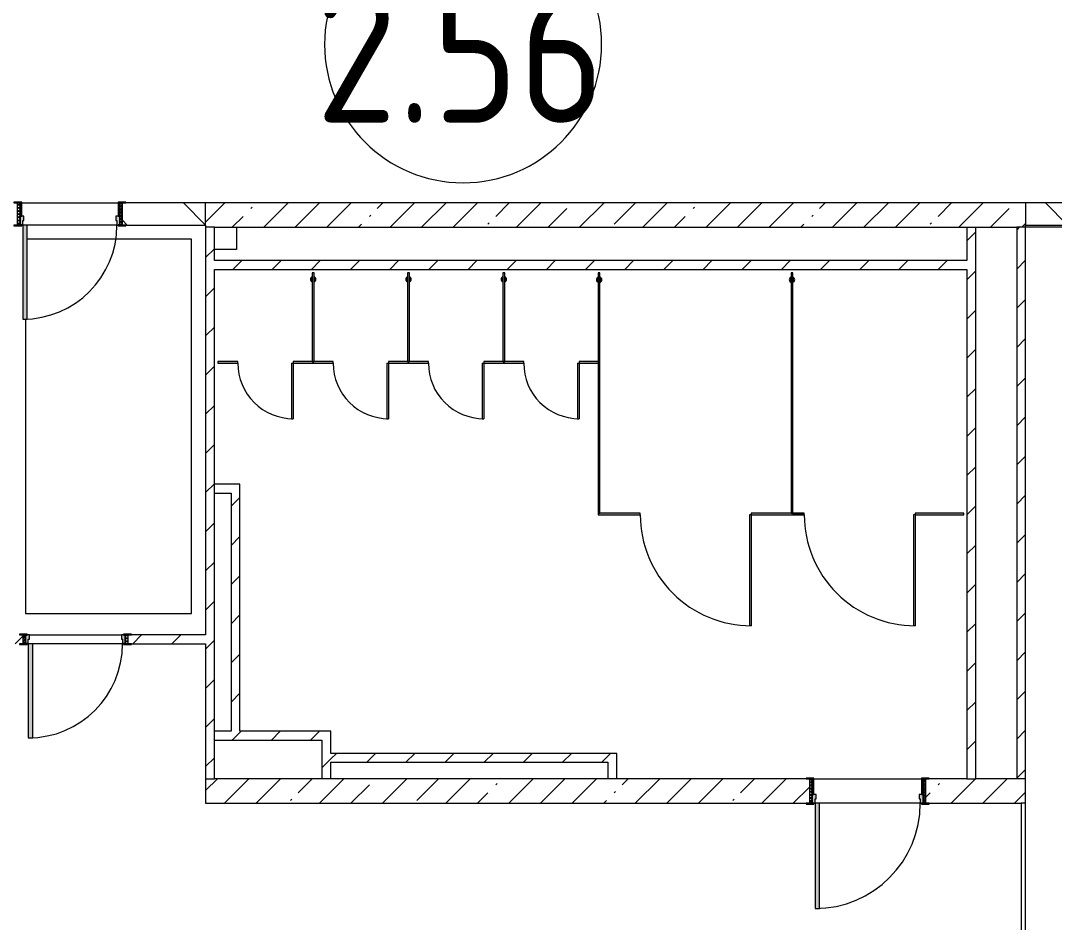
# Model space of a CAD drawing. Header units: millimetres. Extents: x 11693 to 241752, y -8553 to 29926.
# Drawn here: x 200001 to 209329, y 4105 to 12246 of the extents above; entities that cross this region are included whole.
import ezdxf

# ---------------------------------------------------------------- set-up
doc = ezdxf.new("R2010")
doc.units = ezdxf.units.MM
for name, color, linetype, lineweight in [('A-AREA-IDEN', 7, 'Continuous', 9), ('A-DETL', 7, 'Continuous', 5), ('A-DOOR-6', 7, 'Continuous', 5), ('A-GENM-2', 7, 'Continuous', 5), ('A-WALL-2', 7, 'Continuous', 9), ('I-WALL-3', 7, 'Continuous', 5)]:
    doc.layers.add(name, color=color, linetype=linetype, lineweight=lineweight)
for name, color, linetype, lineweight, true_color in [('A-DOOR-2', 7, 'Continuous', 5, 0xaaaaaa), ('A-DOOR-3', 7, 'Continuous', 5, 0xe2e2e2), ('A-DOOR-FRAM-2', 7, 'Continuous', 5, 0xe2e2e2), ('A-DOOR-FRAM-3', 7, 'Continuous', 5, 0xaaaaaa), ('A-FLOR-1', 7, 'Continuous', 5, 0xaaaaaa), ('A-GENM-4', 7, 'Continuous', 5, 0xe2ddcd)]:
    doc.layers.add(name, color=color, linetype=linetype, lineweight=lineweight, true_color=true_color)
doc.styles.add('GOST Common_3', font='GOST_Common.ttf', dxfattribs={"width": 0.9, "height": 1250})
pattern_1 = [(45, (89739.81, 0), (-176.7767, 176.7767), [])]
pattern_2 = [(45, (89739.8, 0), (-285.1231, 285.1231), []), (45, (90024.94, 0), (-285.1231, 285.1231), [504.031, -100.806, 16.764, -84.042])]

# ---------------------------------------------------------------- blocks, each defined once
blk = doc.blocks.new('110_Дверь_СКБ_1Ст_Внутренняя1 - Д-7а_л__950x2100h_Туалет-V103-Общий план 2 этажа с размещением фрагментов 2_1-2_7')
at = {"layer": 'A-DOOR-2'}
h = blk.add_hatch(dxfattribs=at)
h.set_pattern_fill('FP_94', color=256, style=0, pattern_type=2)
h.set_pattern_definition([(135, (1776.41, 174.685), (-14.14214, -14.14214), []), (225, (1776.41, 174.685), (14.14214, -14.14214), [])])
h.paths.add_polyline_path([(537.5, 110), (512.5, 110), (512.5, -110), (537.5, -110)])
at = {"layer": 'A-DOOR-3'}
h = blk.add_hatch(color=256, dxfattribs=at)
h.paths.add_polyline_path([(487.5, 110), (487.5, 70), (477.5, 70), (477.5, 30), (512.5, 30), (512.5, 110)])
h.paths.add_polyline_path([(-462.5, 110), (-487.5, 110), (-487.5, 30), (-452.5, 30), (-452.5, 70), (-462.5, 70)])
at = {"layer": 'A-DOOR-FRAM-2'}
for points in [[(447.5, 1060), (447.5, 110), (487.5, 110), (487.5, 1060)], [(-542.5, 118), (-542.5, 110), (-472.5, 110), (-472.5, 118)], [(567.5, 118), (497.5, 118), (497.5, 110), (567.5, 110)], [(-472.5, 30), (-487.5, 30), (-487.5, -110), (-472.5, -110)], [(512.5, 30), (497.5, 30), (497.5, -110), (512.5, -110)], [(-542.5, -110), (-542.5, -118), (-472.5, -118), (-472.5, -110)], [(567.5, -110), (497.5, -110), (497.5, -118), (567.5, -118)]]:
    blk.add_hatch(color=256, dxfattribs=at).paths.add_polyline_path(points)
at = {"layer": 'A-DOOR-FRAM-3'}
h = blk.add_hatch(dxfattribs=at)
h.set_pattern_fill('FP_95', color=256, style=0, pattern_type=2)
h.set_pattern_definition([(45, (-346.384, 174.685), (-14.1421, 14.1421), []), (135, (-346.384, 174.685), (-14.1421, -14.1421), [])])
h.paths.add_polyline_path([(-487.5, 110), (-512.5, 110), (-512.5, -110), (-487.5, -110)])
at = {"layer": 'A-DOOR-2'}
for p, q in [((487.5, 1060), (447.5, 1060)), ((447.5, 1060), (447.5, 110)), ((487.5, 110), (487.5, 1060)), ((447.5, 110), (487.5, 110))]:
    blk.add_line(p, q, dxfattribs=at)
blk.add_arc((487.5, 110), 950, 90, 180, dxfattribs=at)
at = {"layer": 'A-DOOR-FRAM-3'}
for p, q in [((-472.5, 118), (-542.5, 118)), ((-542.5, 118), (-542.5, 110)), ((-542.5, 110), (-472.5, 110)), ((-487.5, 110), (-512.5, 110)), ((-512.5, 110), (-512.5, -110)), ((-462.5, 110), (-487.5, 110)), ((-487.5, 110), (-487.5, 30)), ((-487.5, -110), (-487.5, 110)), ((-472.5, 110), (-487.5, 110)), ((-487.5, 110), (-487.5, 109)), ((-487.5, 109), (-472.5, 109)), ((-472.5, 110), (-472.5, 118)), ((-472.5, 109), (-472.5, 110)), ((-462.5, 70), (-462.5, 110)), ((487.5, 110), (487.5, 70)), ((512.5, 110), (487.5, 110)), ((567.5, 118), (497.5, 118)), ((497.5, 118), (497.5, 110)), ((512.5, 110), (497.5, 110)), ((497.5, 110), (497.5, 109)), ((497.5, 110), (567.5, 110)), ((497.5, 109), (512.5, 109)), ((512.5, 30), (512.5, 110)), ((537.5, 110), (512.5, 110)), ((512.5, 110), (512.5, -110)), ((512.5, 109), (512.5, 110)), ((537.5, -110), (537.5, 110)), ((567.5, 110), (567.5, 118)), ((-487.5, 30), (-452.5, 30)), ((-472.5, 30), (-487.5, 30)), ((-487.5, 30), (-487.5, -110)), ((-472.5, -110), (-472.5, 30)), ((-452.5, 70), (-462.5, 70)), ((-452.5, 30), (-452.5, 70)), ((487.5, 70), (477.5, 70)), ((477.5, 70), (477.5, 30)), ((477.5, 30), (512.5, 30)), ((512.5, 30), (497.5, 30)), ((497.5, 30), (497.5, -110)), ((512.5, -110), (512.5, 30)), ((-472.5, -110), (-542.5, -110)), ((-542.5, -110), (-542.5, -118)), ((-542.5, -118), (-472.5, -118)), ((-512.5, -110), (-487.5, -110)), ((-487.5, -110), (-472.5, -110)), ((-472.5, -118), (-472.5, -110)), ((497.5, -110), (512.5, -110)), ((567.5, -110), (497.5, -110)), ((497.5, -110), (497.5, -118)), ((497.5, -118), (567.5, -118)), ((512.5, -110), (537.5, -110)), ((567.5, -118), (567.5, -110))]:
    blk.add_line(p, q, dxfattribs=at)
blk = doc.blocks.new('110_Дверь_СКБ_1Ст_Внутренняя1 - Д-8 950x2100h_охрана-V54-Общий план 2 этажа с размещением фрагментов 2_1-2_7')
at = {"layer": 'A-DOOR-2'}
h = blk.add_hatch(dxfattribs=at)
h.set_pattern_fill('FP_62', color=256, style=0, pattern_type=2)
h.set_pattern_definition([(135, (1826.41, 164.685), (-14.14214, -14.14214), []), (225, (1826.41, 164.685), (14.14214, -14.14214), [])])
h.paths.add_polyline_path([(487.5, 100), (462.5, 100), (462.5, -100), (487.5, -100)])
at = {"layer": 'A-DOOR-3'}
h = blk.add_hatch(color=256, dxfattribs=at)
h.paths.add_polyline_path([(437.5, 100), (437.5, 60), (427.5, 60), (427.5, 20), (462.5, 20), (462.5, 100)])
h.paths.add_polyline_path([(-412.5, 100), (-437.5, 100), (-437.5, 20), (-402.5, 20), (-402.5, 60), (-412.5, 60)])
at = {"layer": 'A-DOOR-FRAM-2'}
for points in [[(397.5, 950), (397.5, 100), (437.5, 100), (437.5, 950)], [(-492.5, 108), (-492.5, 100), (-422.5, 100), (-422.5, 108)], [(517.5, 108), (447.5, 108), (447.5, 100), (517.5, 100)], [(-422.5, 20), (-437.5, 20), (-437.5, -100), (-422.5, -100)], [(462.5, 20), (447.5, 20), (447.5, -100), (462.5, -100)], [(-492.5, -100), (-492.5, -108), (-422.5, -108), (-422.5, -100)], [(447.5, -100), (447.5, -108), (517.5, -108), (517.5, -100)]]:
    blk.add_hatch(color=256, dxfattribs=at).paths.add_polyline_path(points)
at = {"layer": 'A-DOOR-FRAM-3'}
h = blk.add_hatch(dxfattribs=at)
h.set_pattern_fill('FP_63', color=256, style=0, pattern_type=2)
h.set_pattern_definition([(45, (-296.384, 164.685), (-14.1421, 14.1421), []), (135, (-296.384, 164.685), (-14.1421, -14.1421), [])])
h.paths.add_polyline_path([(-437.5, 100), (-462.5, 100), (-462.5, -100), (-437.5, -100)])
at = {"layer": 'A-DOOR-2'}
for p, q in [((437.5, 950), (397.5, 950)), ((397.5, 950), (397.5, 100)), ((437.5, 100), (437.5, 950)), ((397.5, 100), (437.5, 100))]:
    blk.add_line(p, q, dxfattribs=at)
blk.add_arc((437.5, 100), 850, 90, 180, dxfattribs=at)
at = {"layer": 'A-DOOR-FRAM-3'}
for p, q in [((-422.5, 108), (-492.5, 108)), ((-492.5, 108), (-492.5, 100)), ((-492.5, 100), (-422.5, 100)), ((-437.5, 100), (-462.5, 100)), ((-462.5, 100), (-462.5, -100)), ((-412.5, 100), (-437.5, 100)), ((-437.5, 100), (-437.5, 20)), ((-437.5, -100), (-437.5, 100)), ((-422.5, 100), (-437.5, 100)), ((-437.5, 100), (-437.5, 99)), ((-437.5, 99), (-422.5, 99)), ((-422.5, 100), (-422.5, 108)), ((-422.5, 99), (-422.5, 100)), ((-412.5, 60), (-412.5, 100)), ((437.5, 100), (437.5, 60)), ((462.5, 100), (437.5, 100)), ((517.5, 108), (447.5, 108)), ((447.5, 108), (447.5, 100)), ((462.5, 100), (447.5, 100)), ((447.5, 100), (447.5, 99)), ((447.5, 100), (517.5, 100)), ((447.5, 99), (462.5, 99)), ((462.5, 20), (462.5, 100)), ((487.5, 100), (462.5, 100)), ((462.5, 100), (462.5, -100)), ((462.5, 99), (462.5, 100)), ((487.5, -100), (487.5, 100)), ((517.5, 100), (517.5, 108)), ((-437.5, 20), (-402.5, 20)), ((-422.5, 20), (-437.5, 20)), ((-437.5, 20), (-437.5, -100)), ((-422.5, -100), (-422.5, 20)), ((-402.5, 60), (-412.5, 60)), ((-402.5, 20), (-402.5, 60)), ((437.5, 60), (427.5, 60)), ((427.5, 60), (427.5, 20)), ((427.5, 20), (462.5, 20)), ((462.5, 20), (447.5, 20)), ((447.5, 20), (447.5, -100)), ((462.5, -100), (462.5, 20)), ((-422.5, -100), (-492.5, -100)), ((-492.5, -100), (-492.5, -108)), ((-492.5, -108), (-422.5, -108)), ((-462.5, -100), (-437.5, -100)), ((-437.5, -100), (-422.5, -100)), ((-422.5, -108), (-422.5, -100)), ((447.5, -100), (462.5, -100)), ((517.5, -100), (447.5, -100)), ((447.5, -100), (447.5, -108)), ((447.5, -108), (517.5, -108)), ((462.5, -100), (487.5, -100)), ((517.5, -108), (517.5, -100))]:
    blk.add_line(p, q, dxfattribs=at)
blk = doc.blocks.new('110_Дверь_СКБ_1Ст_Внутренняя1 - Д-8 950x2100h_охрана-V109-Общий план 2 этажа с размещением фрагментов 2_1-2_7')
at = {"layer": 'A-DOOR-2'}
h = blk.add_hatch(dxfattribs=at)
h.set_pattern_fill('FP_98', color=256, style=0, pattern_type=2)
h.set_pattern_definition([(135, (1826.41, 104.685), (-14.14214, -14.14214), []), (225, (1826.41, 104.685), (14.14214, -14.14214), [])])
h.paths.add_polyline_path([(487.5, 40), (462.5, 40), (462.5, -40), (487.5, -40)])
at = {"layer": 'A-DOOR-3'}
h = blk.add_hatch(color=256, dxfattribs=at)
h.paths.add_polyline_path([(437.5, 40), (437.5, 0), (427.5, 0), (427.5, -40), (462.5, -40), (462.5, 40)])
h.paths.add_polyline_path([(-412.5, 40), (-437.5, 40), (-437.5, -40), (-402.5, -40), (-402.5, 0), (-412.5, 0)])
at = {"layer": 'A-DOOR-FRAM-2'}
for points in [[(397.5, 890), (397.5, 40), (437.5, 40), (437.5, 890)], [(-492.5, 48), (-492.5, 40), (-422.5, 40), (-422.5, 48)], [(517.5, 48), (447.5, 48), (447.5, 40), (517.5, 40)], [(-422.5, -40), (-492.5, -40), (-492.5, -48), (-422.5, -48)], [(447.5, -40), (447.5, -48), (517.5, -48), (517.5, -40)]]:
    blk.add_hatch(color=256, dxfattribs=at).paths.add_polyline_path(points)
at = {"layer": 'A-DOOR-FRAM-3'}
h = blk.add_hatch(dxfattribs=at)
h.set_pattern_fill('FP_99', color=256, style=0, pattern_type=2)
h.set_pattern_definition([(45, (-296.384, 104.685), (-14.1421, 14.1421), []), (135, (-296.384, 104.685), (-14.1421, -14.1421), [])])
h.paths.add_polyline_path([(-437.5, 40), (-462.5, 40), (-462.5, -40), (-437.5, -40)])
at = {"layer": 'A-DOOR-2'}
for p, q in [((437.5, 890), (397.5, 890)), ((397.5, 890), (397.5, 40)), ((437.5, 40), (437.5, 890)), ((397.5, 40), (437.5, 40))]:
    blk.add_line(p, q, dxfattribs=at)
blk.add_arc((437.5, 40), 850, 90, 180, dxfattribs=at)
at = {"layer": 'A-DOOR-FRAM-3'}
for p, q in [((-422.5, 48), (-492.5, 48)), ((-492.5, 48), (-492.5, 40)), ((-492.5, 40), (-422.5, 40)), ((-437.5, 40), (-462.5, 40)), ((-462.5, 40), (-462.5, -40)), ((-412.5, 40), (-437.5, 40)), ((-437.5, 40), (-437.5, -40)), ((-437.5, -40), (-437.5, 40)), ((-422.5, 40), (-437.5, 40)), ((-437.5, 40), (-437.5, 39)), ((-437.5, 39), (-422.5, 39)), ((-422.5, 40), (-422.5, 48)), ((-422.5, 39), (-422.5, 40)), ((-412.5, 0), (-412.5, 40)), ((-402.5, 0), (-412.5, 0)), ((-402.5, -40), (-402.5, 0)), ((437.5, 0), (427.5, 0)), ((427.5, 0), (427.5, -40)), ((437.5, 40), (437.5, 0)), ((462.5, 40), (437.5, 40)), ((517.5, 48), (447.5, 48)), ((447.5, 48), (447.5, 40)), ((462.5, 40), (447.5, 40)), ((447.5, 40), (447.5, 39)), ((447.5, 40), (517.5, 40)), ((447.5, 39), (462.5, 39)), ((462.5, -40), (462.5, 40)), ((487.5, 40), (462.5, 40)), ((462.5, 40), (462.5, -40)), ((462.5, 39), (462.5, 40)), ((487.5, -40), (487.5, 40)), ((517.5, 40), (517.5, 48)), ((-422.5, -40), (-492.5, -40)), ((-492.5, -40), (-492.5, -48)), ((-492.5, -48), (-422.5, -48)), ((-462.5, -40), (-437.5, -40)), ((-422.5, -39), (-437.5, -39)), ((-437.5, -39), (-437.5, -40)), ((-437.5, -40), (-402.5, -40)), ((-437.5, -40), (-422.5, -40)), ((-422.5, -40), (-422.5, -39)), ((-422.5, -48), (-422.5, -40)), ((427.5, -40), (462.5, -40)), ((462.5, -39), (447.5, -39)), ((447.5, -39), (447.5, -40)), ((447.5, -40), (462.5, -40)), ((517.5, -40), (447.5, -40)), ((447.5, -40), (447.5, -48)), ((447.5, -48), (517.5, -48)), ((462.5, -40), (462.5, -39)), ((462.5, -40), (487.5, -40)), ((517.5, -48), (517.5, -40))]:
    blk.add_line(p, q, dxfattribs=at)
blk = doc.blocks.new('131_Сантехническая перегородка_Дверь 5 - СД-1-V199-Общий план 2 этажа с размещением фрагментов 2_1-2_7')
at = {"layer": 'A-GENM-4'}
for points in [[(70, 8), (70, -8), (250, -8), (250, 8)], [(750, 8), (750, -8), (930, -8), (930, 8)]]:
    blk.add_hatch(color=256, dxfattribs=at).paths.add_polyline_path(points)
at = {"layer": 'A-DOOR-6'}
for p, q in [((266, 508), (250, 508)), ((250, 8), (250, 508)), ((266, 8), (266, 508)), ((266, 8), (250, 8))]:
    blk.add_line(p, q, dxfattribs=at)
blk.add_arc((250, 8), 500, 360, 90, dxfattribs=at)
at = {"layer": 'A-GENM-2'}
for p, q in [((250, 8), (70, 8)), ((70, 8), (70, -8)), ((250, -8), (250, 8)), ((930, 8), (750, 8)), ((750, 8), (750, -8)), ((930, -8), (930, 8)), ((70, -8), (250, -8)), ((750, -8), (930, -8))]:
    blk.add_line(p, q, dxfattribs=at)
blk = doc.blocks.new('131_Сантехническая перегородка 6 - СП-1-V197-Общий план 2 этажа с размещением фрагментов 2_1-2_7')
at = {"layer": 'A-GENM-4'}
blk.add_hatch(color=256, dxfattribs=at).paths.add_polyline_path([(800, 8), (0, 8), (0, -8), (800, -8)])
at = {"layer": 'A-GENM-2'}
for p, q in [((800, 8), (0, 8)), ((0, 8), (0, -8)), ((800, -8), (800, 8)), ((0, -8), (800, -8))]:
    blk.add_line(p, q, dxfattribs=at)
at = {"layer": 'A-GENM-2', "flags": 128}
for points in [[(71.5, 8), (71.1, 8.5), (70.8, 9), (70.4, 9.5), (70, 9.9), (69.6, 10.4), (69.2, 10.8), (68.8, 11.2), (68.3, 11.6), (67.8, 12), (67.3, 12.3), (66.8, 12.7), (66.3, 13), (65.8, 13.3), (65.3, 13.6), (64.7, 13.8), (64.2, 14), (63.6, 14.3), (63, 14.4), (62.4, 14.6), (61.9, 14.7), (61.3, 14.9), (60.7, 14.9), (60.1, 15), (59.5, 15.1), (58.9, 15.1), (58.3, 15.1), (57.7, 15), (57.1, 15), (56.5, 14.9), (55.9, 14.8), (55.3, 14.7), (54.7, 14.5), (54.1, 14.4), (53.5, 14.2), (53, 13.9), (52.4, 13.7), (51.9, 13.4), (51.4, 13.2), (50.8, 12.9), (50.3, 12.5), (49.8, 12.2), (49.3, 11.8), (48.9, 11.4), (48.4, 11), (48, 10.6), (47.6, 10.2), (47.2, 9.7), (46.8, 9.3), (46.4, 8.8), (46.1, 8.3), (45.9, 8)], [(45.9, -8), (46.3, -8.5), (46.6, -9), (47, -9.5), (47.4, -9.9), (47.8, -10.4), (48.2, -10.8), (48.6, -11.2), (49.1, -11.6), (49.6, -12), (50, -12.3), (50.5, -12.7), (51.1, -13), (51.6, -13.3), (52.1, -13.6), (52.7, -13.8), (53.2, -14), (53.8, -14.3), (54.4, -14.4), (54.9, -14.6), (55.5, -14.7), (56.1, -14.9), (56.7, -14.9), (57.3, -15), (57.9, -15.1), (58.5, -15.1), (59.1, -15.1), (59.7, -15), (60.3, -15), (60.9, -14.9), (61.5, -14.8), (62.1, -14.7), (62.7, -14.5), (63.3, -14.4), (63.8, -14.2), (64.4, -13.9), (65, -13.7), (65.5, -13.4), (66, -13.2), (66.6, -12.9), (67.1, -12.5), (67.6, -12.2), (68, -11.8), (68.5, -11.4), (69, -11), (69.4, -10.6), (69.8, -10.2), (70.2, -9.7), (70.6, -9.3), (70.9, -8.8), (71.3, -8.3), (71.5, -8)]]:
    blk.add_lwpolyline(points, dxfattribs=at)
at = {"layer": 'A-GENM-2'}
for radius, start, end in [(24.6, 19.91127, 160.08873), (17.6, 45, 135), (17.6, 45, 135), (15.1, 45, 135), (24.6, 199.91127, 340.08873), (17.6, 225, 315), (17.6, 225, 315), (15.1, 225, 315)]:
    blk.add_arc((58.7, 0), radius, start, end, dxfattribs=at)
blk = doc.blocks.new('131_Сантехническая перегородка 7 - СП-1-V196-Общий план 2 этажа с размещением фрагментов 2_1-2_7')
at = {"layer": 'A-GENM-4'}
blk.add_hatch(color=256, dxfattribs=at).paths.add_polyline_path([(2165.9, 8), (-4.1, 8), (-4.1, -8), (2165.9, -8)])
at = {"layer": 'A-GENM-2'}
for p, q in [((2165.9, 8), (-4.1, 8)), ((-4.1, 8), (-4.1, -8)), ((2165.9, -8), (2165.9, 8)), ((-4.1, -8), (2165.9, -8))]:
    blk.add_line(p, q, dxfattribs=at)
at = {"layer": 'A-GENM-2', "flags": 128}
for points in [[(71.5, 8), (71.1, 8.5), (70.8, 9), (70.4, 9.5), (70, 9.9), (69.6, 10.4), (69.2, 10.8), (68.8, 11.2), (68.3, 11.6), (67.8, 12), (67.3, 12.3), (66.8, 12.7), (66.3, 13), (65.8, 13.3), (65.3, 13.6), (64.7, 13.8), (64.2, 14), (63.6, 14.3), (63, 14.4), (62.4, 14.6), (61.9, 14.7), (61.3, 14.9), (60.7, 14.9), (60.1, 15), (59.5, 15.1), (58.9, 15.1), (58.3, 15.1), (57.7, 15), (57.1, 15), (56.5, 14.9), (55.9, 14.8), (55.3, 14.7), (54.7, 14.5), (54.1, 14.4), (53.5, 14.2), (53, 13.9), (52.4, 13.7), (51.9, 13.4), (51.4, 13.2), (50.8, 12.9), (50.3, 12.5), (49.8, 12.2), (49.3, 11.8), (48.9, 11.4), (48.4, 11), (48, 10.6), (47.6, 10.2), (47.2, 9.7), (46.8, 9.3), (46.4, 8.8), (46.1, 8.3), (45.9, 8)], [(45.9, -8), (46.3, -8.5), (46.6, -9), (47, -9.5), (47.4, -9.9), (47.8, -10.4), (48.2, -10.8), (48.6, -11.2), (49.1, -11.6), (49.6, -12), (50, -12.3), (50.5, -12.7), (51.1, -13), (51.6, -13.3), (52.1, -13.6), (52.7, -13.8), (53.2, -14), (53.8, -14.3), (54.4, -14.4), (54.9, -14.6), (55.5, -14.7), (56.1, -14.9), (56.7, -14.9), (57.3, -15), (57.9, -15.1), (58.5, -15.1), (59.1, -15.1), (59.7, -15), (60.3, -15), (60.9, -14.9), (61.5, -14.8), (62.1, -14.7), (62.7, -14.5), (63.3, -14.4), (63.8, -14.2), (64.4, -13.9), (65, -13.7), (65.5, -13.4), (66, -13.2), (66.6, -12.9), (67.1, -12.5), (67.6, -12.2), (68, -11.8), (68.5, -11.4), (69, -11), (69.4, -10.6), (69.8, -10.2), (70.2, -9.7), (70.6, -9.3), (70.9, -8.8), (71.3, -8.3), (71.5, -8)]]:
    blk.add_lwpolyline(points, dxfattribs=at)
at = {"layer": 'A-GENM-2'}
for radius, start, end in [(24.6, 19.91127, 160.08873), (17.6, 45, 135), (17.6, 45, 135), (15.1, 45, 135), (24.6, 199.91127, 340.08873), (17.6, 225, 315), (17.6, 225, 315), (15.1, 225, 315)]:
    blk.add_arc((58.7, 0), radius, start, end, dxfattribs=at)
blk = doc.blocks.new('131_Сантехническая перегородка_Дверь МГН - СД-1-V198-Общий план 2 этажа с размещением фрагментов 2_1-2_7')
at = {"layer": 'A-GENM-4'}
for points in [[(-370, 8), (-370, -8), (10, -8), (10, 8)], [(1010, 8), (1010, -8), (1390, -8), (1390, 8)]]:
    blk.add_hatch(color=256, dxfattribs=at).paths.add_polyline_path(points)
at = {"layer": 'A-DOOR-6'}
for p, q in [((10, 1008), (26, 1008)), ((10, 8), (10, 1008)), ((26, 8), (26, 1008)), ((10, 8), (26, 8))]:
    blk.add_line(p, q, dxfattribs=at)
blk.add_arc((10, 8), 1000, 360, 90, dxfattribs=at)
at = {"layer": 'A-GENM-2'}
for p, q in [((10, 8), (-370, 8)), ((-370, 8), (-370, -8)), ((10, -8), (10, 8)), ((1390, 8), (1010, 8)), ((1010, 8), (1010, -8)), ((1390, -8), (1390, 8)), ((-370, -8), (10, -8)), ((1010, -8), (1390, -8))]:
    blk.add_line(p, q, dxfattribs=at)
blk = doc.blocks.new('131_Сантехническая перегородка_Дверь МГН 2 - СД-1-V200-Общий план 2 этажа с размещением фрагментов 2_1-2_7')
at = {"layer": 'A-GENM-4'}
for points in [[(-430, 8), (-430, -8), (10, -8), (10, 8)], [(1010, 8), (1010, -8), (1110, -8), (1110, 8)]]:
    blk.add_hatch(color=256, dxfattribs=at).paths.add_polyline_path(points)
at = {"layer": 'A-DOOR-6'}
for p, q in [((10, 1008), (26, 1008)), ((10, 8), (10, 1008)), ((26, 8), (26, 1008)), ((10, 8), (26, 8))]:
    blk.add_line(p, q, dxfattribs=at)
blk.add_arc((10, 8), 1000, 360, 90, dxfattribs=at)
at = {"layer": 'A-GENM-2'}
for p, q in [((10, 8), (-430, 8)), ((-430, 8), (-430, -8)), ((10, -8), (10, 8)), ((1110, 8), (1010, 8)), ((1010, 8), (1010, -8)), ((1110, -8), (1110, 8)), ((-430, -8), (10, -8)), ((1010, -8), (1110, -8))]:
    blk.add_line(p, q, dxfattribs=at)
blk = doc.blocks.new('Марка_Помещения - Номер-25198446-Общий план 2 этажа с размещением фрагментов 2_1-2_7')
at = {"layer": 'A-AREA-IDEN'}
for start, end in [(360, 180), (180, 360)]:
    blk.add_arc((0, 0), 2.5, start, end, dxfattribs=at)

msp = doc.modelspace()

# ---------------------------------------------------------------- hatches: boundary and pattern name
at = {"layer": 'I-WALL-3'}
h = msp.add_hatch(dxfattribs=at)
h.set_pattern_fill('FP_60', color=256, style=0, pattern_type=2)
h.set_pattern_definition([(135, (89739.8, 0), (-353.5534, -353.5534), [])])
h.paths.add_polyline_path([(209069.8, 10400), (210949.8, 10400), (210949.8, 10600), (209069.8, 10600)])
h.paths.add_polyline_path([(201358, 10400), (201669.8, 10400), (201669.8, 10600), (200919.8, 10600), (200919.8, 10400), (200949.8, 10400)])
h.paths.add_polyline_path([(198899.8, 10400), (199969.8, 10400), (199969.8, 10600), (198844.8, 10600), (198844.8, 10400)])
h.paths.add_polyline_path([(197444.8, 10400), (197444.8, 10600), (197089.8, 10600), (197089.8, 10400), (197389.8, 10400)])
h = msp.add_hatch(dxfattribs=at)
h.set_pattern_fill('FP_57', color=256, style=0, pattern_type=2)
h.set_pattern_definition(pattern_2)
h.paths.add_polyline_path([(208989.8, 10380), (209069.8, 10380), (209069.8, 10600), (201669.8, 10600), (201669.8, 10380), (207502.1, 10380)])
h = msp.add_hatch(dxfattribs=at)
h.set_pattern_fill('FP_61', color=256, style=0, pattern_type=2)
h.set_pattern_definition(pattern_1)
h.paths.add_polyline_path([(201749.8, 5400), (201749.8, 10380), (201669.8, 10380), (201669.8, 5400)])
h = msp.add_hatch(dxfattribs=at)
h.set_pattern_fill('FP_61', color=256, style=0, pattern_type=2)
h.set_pattern_definition(pattern_1)
h.paths.add_polyline_path([(208539.8, 5400), (208619.8, 5400), (208619.8, 10380), (208539.8, 10380), (208539.8, 6032.8)])
h = msp.add_hatch(dxfattribs=at)
h.set_pattern_fill('FP_61', color=256, style=0, pattern_type=2)
h.set_pattern_definition(pattern_1)
h.paths.add_polyline_path([(209069.8, 5400), (209069.8, 10380), (208989.8, 10380), (208989.8, 5400)])
h = msp.add_hatch(dxfattribs=at)
h.set_pattern_fill('FP_61', color=256, style=0, pattern_type=2)
h.set_pattern_definition(pattern_1)
h.paths.add_polyline_path([(208539.8, 10000), (208539.8, 10080), (201749.8, 10080), (201749.8, 10000), (207502.1, 10000)])
h = msp.add_hatch(dxfattribs=at)
h.set_pattern_fill('FP_61', color=256, style=0, pattern_type=2)
h.set_pattern_definition(pattern_1)
h.paths.add_polyline_path([(201979.8, 5830), (201979.8, 7980), (201899.8, 7980), (201899.8, 5830)])
h = msp.add_hatch(dxfattribs=at)
h.set_pattern_fill('FP_61', color=256, style=0, pattern_type=2)
h.set_pattern_definition(pattern_1)
h.paths.add_polyline_path([(200969.8, 6620), (201669.8, 6620), (201669.8, 6700), (200969.8, 6700)])
h.paths.add_polyline_path([(200019.8, 6620), (200019.8, 6700), (199489.8, 6700), (199489.8, 6620), (199989.8, 6620)])
h = msp.add_hatch(dxfattribs=at)
h.set_pattern_fill('FP_61', color=256, style=0, pattern_type=2)
h.set_pattern_definition(pattern_1)
h.paths.add_polyline_path([(202719.8, 5750), (202719.8, 5830), (201749.8, 5830), (201749.8, 5750)])
h = msp.add_hatch(dxfattribs=at)
h.set_pattern_fill('FP_61', color=256, style=0, pattern_type=2)
h.set_pattern_definition(pattern_1)
h.paths.add_polyline_path([(202719.8, 5400), (202799.8, 5400), (202799.8, 5830), (202719.8, 5830), (202719.8, 5750)])
h = msp.add_hatch(dxfattribs=at)
h.set_pattern_fill('FP_61', color=256, style=0, pattern_type=2)
h.set_pattern_definition(pattern_1)
h.paths.add_polyline_path([(205299.8, 5550), (205299.8, 5630), (202799.8, 5630), (202799.8, 5550), (203406, 5550)])
h = msp.add_hatch(dxfattribs=at)
h.set_pattern_fill('FP_61', color=256, style=0, pattern_type=2)
h.set_pattern_definition(pattern_1)
h.paths.add_polyline_path([(205379.8, 5400), (205379.8, 5630), (205299.8, 5630), (205299.8, 5400)])
h = msp.add_hatch(dxfattribs=at)
h.set_pattern_fill('FP_57', color=256, style=0, pattern_type=2)
h.set_pattern_definition(pattern_2)
h.paths.add_polyline_path([(209069.8, 5180), (209069.8, 5400), (208169.8, 5400), (208169.8, 5180), (209029.8, 5180)])
h.paths.add_polyline_path([(207089.8, 5180), (207119.8, 5180), (207119.8, 5400), (201669.8, 5400), (201669.8, 5180), (203406, 5180)])

# ---------------------------------------------------------------- linework, layer by layer
at = {"layer": 'A-DETL'}
for p, q in [((201543.3, 10273.7), (200059.8, 10273.7)), ((201543.3, 6893.7), (201543.3, 10273.7)), ((200043.3, 9550), (200043.3, 6893.7)), ((200043.3, 6893.7), (201543.3, 6893.7))]:
    msp.add_line(p, q, dxfattribs=at)
at = {"layer": 'A-FLOR-1'}
for p, q in [((201949.8, 10380), (201949.8, 10180)), ((210949.8, 10380), (209069.8, 10380)), ((201949.8, 10180), (201749.8, 10180))]:
    msp.add_line(p, q, dxfattribs=at)
at = {"layer": 'A-WALL-2'}
for p, q in [((201669.8, 10400), (201669.8, 10600)), ((209069.8, 10600), (209069.8, 10400)), ((201749.8, 10380), (201669.8, 10380)), ((209069.8, 10380), (208989.8, 10380)), ((201669.8, 5400), (201749.8, 5400)), ((208539.8, 5400), (208619.8, 5400)), ((209069.8, 5400), (208989.8, 5400)), ((209069.8, 5180), (209029.8, 5180))]:
    msp.add_line(p, q, dxfattribs=at)
at = {"layer": 'I-WALL-3'}
for p, q in [((200009.8, 10600), (200879.8, 10600)), ((210949.8, 10600), (200949.8, 10600)), ((200869.8, 10400), (200059.8, 10400)), ((200949.8, 10400), (201669.8, 10400)), ((201669.8, 10400), (201669.8, 6700)), ((201749.8, 10080), (201749.8, 10380)), ((201749.8, 10380), (208989.8, 10380)), ((208539.8, 10380), (208539.8, 10080)), ((208619.8, 5400), (208619.8, 10380)), ((208989.8, 10380), (208989.8, 5400)), ((209069.8, 10400), (210949.8, 10400)), ((209069.8, 5400), (209069.8, 10400)), ((208539.8, 10080), (201749.8, 10080)), ((201749.8, 5400), (201749.8, 10000)), ((201749.8, 10000), (208539.8, 10000)), ((208539.8, 10000), (208539.8, 5400)), ((201979.8, 8060), (201749.8, 8060)), ((201979.8, 5830), (201979.8, 8060)), ((201749.8, 7980), (201899.8, 7980)), ((201899.8, 7980), (201899.8, 5830)), ((200079.8, 6700), (200909.8, 6700)), ((201669.8, 6700), (200999.8, 6700)), ((200919.8, 6620), (200109.8, 6620)), ((200999.8, 6620), (201669.8, 6620)), ((201669.8, 6620), (201669.8, 5180)), ((201899.8, 5830), (201749.8, 5830)), ((202799.8, 5830), (201979.8, 5830)), ((202799.8, 5630), (202799.8, 5830)), ((201749.8, 5750), (202719.8, 5750)), ((202719.8, 5750), (202719.8, 5400)), ((205379.8, 5630), (202799.8, 5630)), ((205379.8, 5400), (205379.8, 5630)), ((202799.8, 5550), (205299.8, 5550)), ((202799.8, 5400), (202799.8, 5550)), ((205299.8, 5550), (205299.8, 5400)), ((207089.8, 5400), (201749.8, 5400)), ((207159.8, 5400), (208129.8, 5400)), ((208539.8, 5400), (208199.8, 5400)), ((208989.8, 5400), (208619.8, 5400)), ((209069.8, 2980), (209069.8, 5400)), ((201669.8, 5180), (207089.8, 5180)), ((208119.8, 5180), (207209.8, 5180)), ((208199.8, 5180), (209029.8, 5180)), ((209029.8, 5180), (209029.8, 2980))]:
    msp.add_line(p, q, dxfattribs=at)

# ---------------------------------------------------------------- block references
at = {"layer": 'A-AREA-IDEN', "xscale": 499.9999999999995, "yscale": 499.9999999999995, "zscale": 499.9999999999995}
msp.add_blockref('Марка_Помещения - Номер-25198446-Общий план 2 этажа с размещением фрагментов 2_1-2_7', (203993.4, 12031.7), dxfattribs=at)
at = {"layer": 'A-DOOR-2', "rotation": 180}
for name, p in [('110_Дверь_СКБ_1Ст_Внутренняя1 - Д-8 950x2100h_охрана-V54-Общий план 2 этажа с размещением фрагментов 2_1-2_7', (200457.3, 10500)), ('110_Дверь_СКБ_1Ст_Внутренняя1 - Д-8 950x2100h_охрана-V109-Общий план 2 этажа с размещением фрагментов 2_1-2_7', (200507.3, 6660)), ('110_Дверь_СКБ_1Ст_Внутренняя1 - Д-7а_л__950x2100h_Туалет-V103-Общий план 2 этажа с размещением фрагментов 2_1-2_7', (207657.3, 5290))]:
    msp.add_blockref(name, p, dxfattribs=at)
at = {"layer": 'A-GENM-2'}
for name, p, rotation in [('131_Сантехническая перегородка 6 - СП-1-V197-Общий план 2 этажа с размещением фрагментов 2_1-2_7', (202640.8, 9968), 270.0000000000007), ('131_Сантехническая перегородка 6 - СП-1-V197-Общий план 2 этажа с размещением фрагментов 2_1-2_7', (203500.8, 9968), 270.0000000000007), ('131_Сантехническая перегородка 6 - СП-1-V197-Общий план 2 этажа с размещением фрагментов 2_1-2_7', (204360.8, 9968), 270.0000000000007), ('131_Сантехническая перегородка 7 - СП-1-V196-Общий план 2 этажа с размещением фрагментов 2_1-2_7', (205220.8, 9964.9), 269.9999999999999), ('131_Сантехническая перегородка 7 - СП-1-V196-Общий план 2 этажа с размещением фрагментов 2_1-2_7', (206961.3, 9964.9), 269.9999999999999), ('131_Сантехническая перегородка_Дверь 5 - СД-1-V199-Общий план 2 этажа с размещением фрагментов 2_1-2_7', (202710.8, 9160), 180), ('131_Сантехническая перегородка_Дверь 5 - СД-1-V199-Общий план 2 этажа с размещением фрагментов 2_1-2_7', (203570.8, 9160), 180), ('131_Сантехническая перегородка_Дверь 5 - СД-1-V199-Общий план 2 этажа с размещением фрагментов 2_1-2_7', (204430.8, 9160), 180), ('131_Сантехническая перегородка_Дверь 5 - СД-1-V199-Общий план 2 этажа с размещением фрагментов 2_1-2_7', (205290.8, 9160), 180), ('131_Сантехническая перегородка_Дверь МГН - СД-1-V198-Общий план 2 этажа с размещением фрагментов 2_1-2_7', (206602.8, 7791), 180), ('131_Сантехническая перегородка_Дверь МГН 2 - СД-1-V200-Общий план 2 этажа с размещением фрагментов 2_1-2_7', (208082.8, 7791), 180)]:
    msp.add_blockref(name, p, dxfattribs=dict(at, rotation=rotation))

# ---------------------------------------------------------------- texts
at = {"layer": 'A-AREA-IDEN', "insert": (202664.7, 12574.5), "char_height": 1250, "width": 3318.986, "attachment_point": 1, "style": 'GOST Common_3'}
msp.add_mtext('2.56', dxfattribs=at)

doc.saveas('drawing.dxf')
